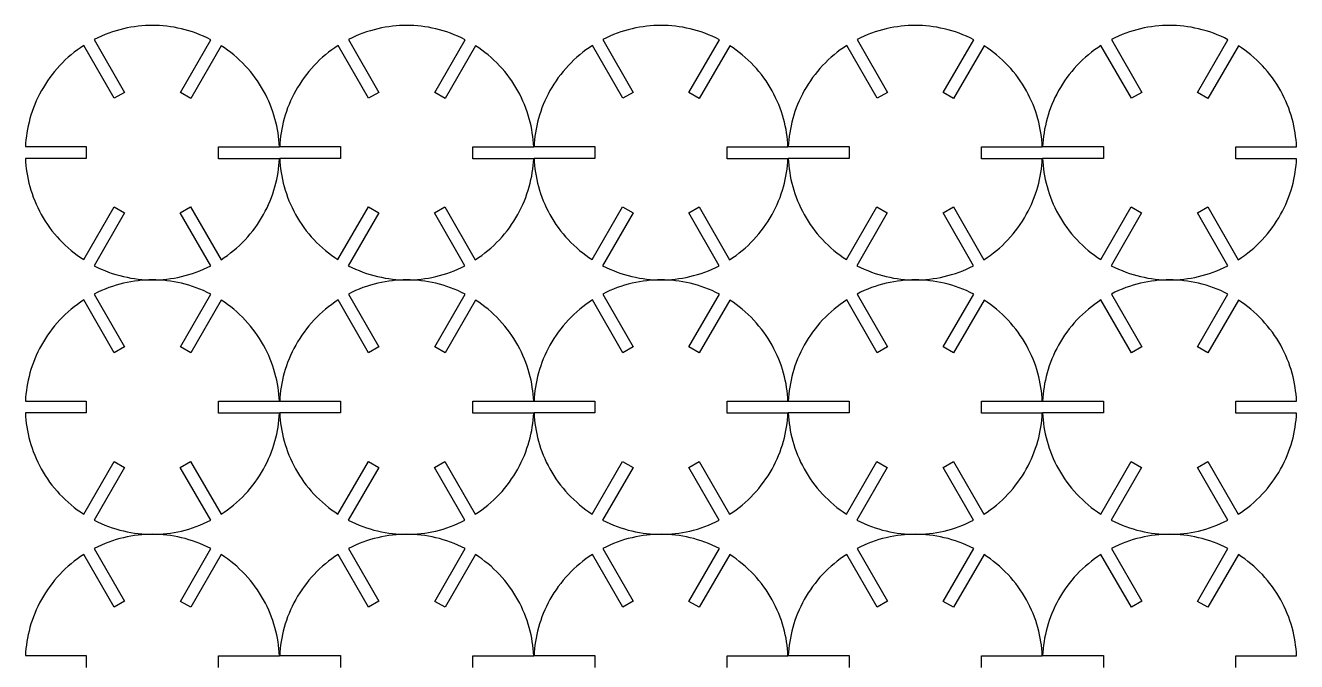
# Model space of a CAD drawing. Header units: millimetres. Extents: x -543 to 492, y -8 to 251.
# Drawn here: x -263.4 to -13.4, y 116.8 to 241.8 of the extents above; entities that cross this region are included whole.
import ezdxf

# ---------------------------------------------------------------- set-up
doc = ezdxf.new("R2010")
doc.units = ezdxf.units.MM
doc.header["$MEASUREMENT"] = 0
doc.layers.add('CIRCLE', color=2, linetype='Continuous')

msp = doc.modelspace()

# ---------------------------------------------------------------- linework, layer by layer
at = {"layer": 'CIRCLE'}
for points in [[(-213.43, 215.57), (-225.4, 215.57), (-225.4, 217.92), (-213.43, 217.92), (-213.47, 218.6), (-213.53, 219.28), (-213.61, 219.96), (-213.71, 220.65), (-213.82, 221.34), (-213.96, 222.04), (-214.12, 222.73), (-214.31, 223.43), (-214.51, 224.13), (-214.73, 224.82), (-214.98, 225.51), (-215.25, 226.2), (-215.54, 226.89), (-215.86, 227.57), (-216.19, 228.24), (-216.55, 228.91), (-216.93, 229.57), (-217.33, 230.22), (-217.75, 230.86), (-218.19, 231.48), (-218.66, 232.1), (-219.14, 232.7), (-219.64, 233.29), (-220.16, 233.86), (-220.7, 234.41), (-221.25, 234.95), (-221.82, 235.48), (-222.41, 235.98), (-223.01, 236.46), (-223.62, 236.93), (-224.24, 237.37), (-224.88, 237.79), (-230.87, 227.43), (-232.9, 228.6), (-226.92, 238.97), (-227.62, 239.32), (-228.33, 239.65), (-229.05, 239.95), (-229.78, 240.23), (-230.5, 240.48), (-231.23, 240.71), (-231.96, 240.92), (-232.69, 241.1), (-233.42, 241.26), (-234.14, 241.4), (-234.86, 241.51), (-235.58, 241.61), (-236.3, 241.68), (-237.01, 241.73), (-237.71, 241.76), (-238.4, 241.77), (-239.09, 241.76), (-239.79, 241.73), (-240.5, 241.68), (-241.21, 241.61), (-241.93, 241.52), (-242.65, 241.4), (-243.37, 241.27), (-244.1, 241.11), (-244.83, 240.93), (-245.55, 240.72), (-246.28, 240.49), (-247, 240.24), (-247.72, 239.96), (-248.44, 239.66), (-249.15, 239.34), (-249.85, 238.99), (-243.87, 228.62), (-245.9, 227.45), (-251.89, 237.82), (-252.53, 237.39), (-253.15, 236.95), (-253.77, 236.49), (-254.37, 236), (-254.95, 235.5), (-255.53, 234.98), (-256.08, 234.44), (-256.62, 233.89), (-257.14, 233.32), (-257.64, 232.73), (-258.12, 232.13), (-258.59, 231.52), (-259.03, 230.89), (-259.45, 230.25), (-259.85, 229.6), (-260.23, 228.95), (-260.59, 228.28), (-260.93, 227.61), (-261.24, 226.93), (-261.54, 226.24), (-261.81, 225.55), (-262.06, 224.86), (-262.28, 224.16), (-262.49, 223.47), (-262.67, 222.77), (-262.83, 222.07), (-262.97, 221.38), (-263.09, 220.69), (-263.19, 220), (-263.27, 219.31), (-263.33, 218.63), (-263.37, 217.96), (-251.4, 217.96), (-251.4, 215.61), (-263.37, 215.61), (-263.33, 214.94), (-263.28, 214.26), (-263.2, 213.57), (-263.1, 212.88), (-262.98, 212.19), (-262.84, 211.5), (-262.68, 210.8), (-262.5, 210.1), (-262.29, 209.41), (-262.07, 208.71), (-261.82, 208.02), (-261.55, 207.33), (-261.26, 206.64), (-260.95, 205.96), (-260.61, 205.29), (-260.25, 204.62), (-259.87, 203.96), (-259.47, 203.31), (-259.05, 202.67), (-258.61, 202.05), (-258.15, 201.43), (-257.67, 200.83), (-257.16, 200.24), (-256.65, 199.67), (-256.11, 199.12), (-255.55, 198.58), (-254.98, 198.06), (-254.4, 197.55), (-253.8, 197.07), (-253.18, 196.6), (-252.56, 196.16), (-251.92, 195.74), (-245.94, 206.1), (-243.9, 204.93), (-249.89, 194.56), (-249.18, 194.21), (-248.47, 193.88), (-247.75, 193.58), (-247.03, 193.3), (-246.3, 193.05), (-245.57, 192.82), (-244.84, 192.61), (-244.12, 192.43), (-243.39, 192.27), (-242.66, 192.13), (-241.94, 192.02), (-241.22, 191.93), (-240.51, 191.85), (-239.8, 191.8), (-239.1, 191.78), (-238.4, 191.77), (-237.71, 191.78), (-237.01, 191.8), (-236.3, 191.85), (-235.59, 191.92), (-234.87, 192.02), (-234.15, 192.13), (-233.43, 192.26), (-232.7, 192.42), (-231.98, 192.61), (-231.25, 192.81), (-230.52, 193.04), (-229.8, 193.29), (-229.08, 193.57), (-228.36, 193.87), (-227.65, 194.19), (-226.95, 194.54), (-232.94, 204.91), (-230.9, 206.09), (-224.91, 195.72), (-224.28, 196.14), (-223.65, 196.58), (-223.04, 197.05), (-222.43, 197.53), (-221.85, 198.03), (-221.28, 198.55), (-220.72, 199.09), (-220.19, 199.64), (-219.66, 200.21), (-219.16, 200.8), (-218.68, 201.4), (-218.22, 202.02), (-217.77, 202.64), (-217.35, 203.28), (-216.95, 203.93), (-216.57, 204.59), (-216.21, 205.25), (-215.87, 205.93), (-215.56, 206.61), (-215.27, 207.29), (-215, 207.98), (-214.75, 208.67), (-214.52, 209.37), (-214.32, 210.06), (-214.13, 210.76), (-213.97, 211.46), (-213.83, 212.15), (-213.71, 212.84), (-213.61, 213.53), (-213.53, 214.22), (-213.47, 214.9)], [(-163.43, 215.57), (-175.4, 215.57), (-175.4, 217.92), (-163.43, 217.92), (-163.47, 218.6), (-163.53, 219.28), (-163.61, 219.96), (-163.71, 220.65), (-163.82, 221.34), (-163.96, 222.04), (-164.12, 222.73), (-164.31, 223.43), (-164.51, 224.13), (-164.73, 224.82), (-164.98, 225.51), (-165.25, 226.2), (-165.54, 226.89), (-165.86, 227.57), (-166.19, 228.24), (-166.55, 228.91), (-166.93, 229.57), (-167.33, 230.22), (-167.75, 230.86), (-168.19, 231.48), (-168.66, 232.1), (-169.14, 232.7), (-169.64, 233.29), (-170.16, 233.86), (-170.7, 234.41), (-171.25, 234.95), (-171.82, 235.48), (-172.41, 235.98), (-173.01, 236.46), (-173.62, 236.93), (-174.24, 237.37), (-174.88, 237.79), (-180.87, 227.43), (-182.9, 228.6), (-176.92, 238.97), (-177.62, 239.32), (-178.33, 239.65), (-179.05, 239.95), (-179.78, 240.23), (-180.5, 240.48), (-181.23, 240.71), (-181.96, 240.92), (-182.69, 241.1), (-183.42, 241.26), (-184.14, 241.4), (-184.86, 241.51), (-185.58, 241.61), (-186.3, 241.68), (-187.01, 241.73), (-187.71, 241.76), (-188.4, 241.77), (-189.09, 241.76), (-189.79, 241.73), (-190.5, 241.68), (-191.21, 241.61), (-191.93, 241.52), (-192.65, 241.4), (-193.37, 241.27), (-194.1, 241.11), (-194.83, 240.93), (-195.55, 240.72), (-196.28, 240.49), (-197, 240.24), (-197.72, 239.96), (-198.44, 239.66), (-199.15, 239.34), (-199.85, 238.99), (-193.87, 228.62), (-195.9, 227.45), (-201.89, 237.82), (-202.53, 237.39), (-203.15, 236.95), (-203.77, 236.49), (-204.37, 236), (-204.95, 235.5), (-205.53, 234.98), (-206.08, 234.44), (-206.62, 233.89), (-207.14, 233.32), (-207.64, 232.73), (-208.12, 232.13), (-208.59, 231.52), (-209.03, 230.89), (-209.45, 230.25), (-209.85, 229.6), (-210.23, 228.95), (-210.59, 228.28), (-210.93, 227.61), (-211.24, 226.93), (-211.54, 226.24), (-211.81, 225.55), (-212.06, 224.86), (-212.28, 224.16), (-212.49, 223.47), (-212.67, 222.77), (-212.83, 222.07), (-212.97, 221.38), (-213.09, 220.69), (-213.19, 220), (-213.27, 219.31), (-213.33, 218.63), (-213.37, 217.96), (-201.4, 217.96), (-201.4, 215.61), (-213.37, 215.61), (-213.33, 214.94), (-213.28, 214.26), (-213.2, 213.57), (-213.1, 212.88), (-212.98, 212.19), (-212.84, 211.5), (-212.68, 210.8), (-212.5, 210.1), (-212.29, 209.41), (-212.07, 208.71), (-211.82, 208.02), (-211.55, 207.33), (-211.26, 206.64), (-210.95, 205.96), (-210.61, 205.29), (-210.25, 204.62), (-209.87, 203.96), (-209.47, 203.31), (-209.05, 202.67), (-208.61, 202.05), (-208.15, 201.43), (-207.67, 200.83), (-207.16, 200.24), (-206.65, 199.67), (-206.11, 199.12), (-205.55, 198.58), (-204.98, 198.06), (-204.4, 197.55), (-203.8, 197.07), (-203.18, 196.6), (-202.56, 196.16), (-201.92, 195.74), (-195.94, 206.1), (-193.9, 204.93), (-199.89, 194.56), (-199.18, 194.21), (-198.47, 193.88), (-197.75, 193.58), (-197.03, 193.3), (-196.3, 193.05), (-195.57, 192.82), (-194.84, 192.61), (-194.12, 192.43), (-193.39, 192.27), (-192.66, 192.13), (-191.94, 192.02), (-191.22, 191.93), (-190.51, 191.85), (-189.8, 191.8), (-189.1, 191.78), (-188.4, 191.77), (-187.71, 191.78), (-187.01, 191.8), (-186.3, 191.85), (-185.59, 191.92), (-184.87, 192.02), (-184.15, 192.13), (-183.43, 192.26), (-182.7, 192.42), (-181.98, 192.61), (-181.25, 192.81), (-180.52, 193.04), (-179.8, 193.29), (-179.08, 193.57), (-178.36, 193.87), (-177.65, 194.19), (-176.95, 194.54), (-182.94, 204.91), (-180.9, 206.09), (-174.91, 195.72), (-174.28, 196.14), (-173.65, 196.58), (-173.04, 197.05), (-172.43, 197.53), (-171.85, 198.03), (-171.28, 198.55), (-170.72, 199.09), (-170.19, 199.64), (-169.66, 200.21), (-169.16, 200.8), (-168.68, 201.4), (-168.22, 202.02), (-167.77, 202.64), (-167.35, 203.28), (-166.95, 203.93), (-166.57, 204.59), (-166.21, 205.25), (-165.87, 205.93), (-165.56, 206.61), (-165.27, 207.29), (-165, 207.98), (-164.75, 208.67), (-164.52, 209.37), (-164.32, 210.06), (-164.13, 210.76), (-163.97, 211.46), (-163.83, 212.15), (-163.71, 212.84), (-163.61, 213.53), (-163.53, 214.22), (-163.47, 214.9)], [(-113.43, 215.57), (-125.4, 215.57), (-125.4, 217.92), (-113.43, 217.92), (-113.47, 218.6), (-113.53, 219.28), (-113.61, 219.96), (-113.71, 220.65), (-113.82, 221.34), (-113.96, 222.04), (-114.12, 222.73), (-114.31, 223.43), (-114.51, 224.13), (-114.73, 224.82), (-114.98, 225.51), (-115.25, 226.2), (-115.54, 226.89), (-115.86, 227.57), (-116.19, 228.24), (-116.55, 228.91), (-116.93, 229.57), (-117.33, 230.22), (-117.75, 230.86), (-118.19, 231.48), (-118.66, 232.1), (-119.14, 232.7), (-119.64, 233.29), (-120.16, 233.86), (-120.7, 234.41), (-121.25, 234.95), (-121.82, 235.48), (-122.41, 235.98), (-123.01, 236.46), (-123.62, 236.93), (-124.24, 237.37), (-124.88, 237.79), (-130.87, 227.43), (-132.9, 228.6), (-126.92, 238.97), (-127.62, 239.32), (-128.33, 239.65), (-129.05, 239.95), (-129.78, 240.23), (-130.5, 240.48), (-131.23, 240.71), (-131.96, 240.92), (-132.69, 241.1), (-133.42, 241.26), (-134.14, 241.4), (-134.86, 241.51), (-135.58, 241.61), (-136.3, 241.68), (-137.01, 241.73), (-137.71, 241.76), (-138.4, 241.77), (-139.09, 241.76), (-139.79, 241.73), (-140.5, 241.68), (-141.21, 241.61), (-141.93, 241.52), (-142.65, 241.4), (-143.37, 241.27), (-144.1, 241.11), (-144.83, 240.93), (-145.55, 240.72), (-146.28, 240.49), (-147, 240.24), (-147.72, 239.96), (-148.44, 239.66), (-149.15, 239.34), (-149.85, 238.99), (-143.87, 228.62), (-145.9, 227.45), (-151.89, 237.82), (-152.53, 237.39), (-153.15, 236.95), (-153.77, 236.49), (-154.37, 236), (-154.95, 235.5), (-155.53, 234.98), (-156.08, 234.44), (-156.62, 233.89), (-157.14, 233.32), (-157.64, 232.73), (-158.12, 232.13), (-158.59, 231.52), (-159.03, 230.89), (-159.45, 230.25), (-159.85, 229.6), (-160.23, 228.95), (-160.59, 228.28), (-160.93, 227.61), (-161.24, 226.93), (-161.54, 226.24), (-161.81, 225.55), (-162.06, 224.86), (-162.28, 224.16), (-162.49, 223.47), (-162.67, 222.77), (-162.83, 222.07), (-162.97, 221.38), (-163.09, 220.69), (-163.19, 220), (-163.27, 219.31), (-163.33, 218.63), (-163.37, 217.96), (-151.4, 217.96), (-151.4, 215.61), (-163.37, 215.61), (-163.33, 214.94), (-163.28, 214.26), (-163.2, 213.57), (-163.1, 212.88), (-162.98, 212.19), (-162.84, 211.5), (-162.68, 210.8), (-162.5, 210.1), (-162.29, 209.41), (-162.07, 208.71), (-161.82, 208.02), (-161.55, 207.33), (-161.26, 206.64), (-160.95, 205.96), (-160.61, 205.29), (-160.25, 204.62), (-159.87, 203.96), (-159.47, 203.31), (-159.05, 202.67), (-158.61, 202.05), (-158.15, 201.43), (-157.67, 200.83), (-157.16, 200.24), (-156.65, 199.67), (-156.11, 199.12), (-155.55, 198.58), (-154.98, 198.06), (-154.4, 197.55), (-153.8, 197.07), (-153.18, 196.6), (-152.56, 196.16), (-151.92, 195.74), (-145.94, 206.1), (-143.9, 204.93), (-149.89, 194.56), (-149.18, 194.21), (-148.47, 193.88), (-147.75, 193.58), (-147.03, 193.3), (-146.3, 193.05), (-145.57, 192.82), (-144.84, 192.61), (-144.12, 192.43), (-143.39, 192.27), (-142.66, 192.13), (-141.94, 192.02), (-141.22, 191.93), (-140.51, 191.85), (-139.8, 191.8), (-139.1, 191.78), (-138.4, 191.77), (-137.71, 191.78), (-137.01, 191.8), (-136.3, 191.85), (-135.59, 191.92), (-134.87, 192.02), (-134.15, 192.13), (-133.43, 192.26), (-132.7, 192.42), (-131.98, 192.61), (-131.25, 192.81), (-130.52, 193.04), (-129.8, 193.29), (-129.08, 193.57), (-128.36, 193.87), (-127.65, 194.19), (-126.95, 194.54), (-132.94, 204.91), (-130.9, 206.09), (-124.91, 195.72), (-124.28, 196.14), (-123.65, 196.58), (-123.04, 197.05), (-122.43, 197.53), (-121.85, 198.03), (-121.28, 198.55), (-120.72, 199.09), (-120.19, 199.64), (-119.66, 200.21), (-119.16, 200.8), (-118.68, 201.4), (-118.22, 202.02), (-117.77, 202.64), (-117.35, 203.28), (-116.95, 203.93), (-116.57, 204.59), (-116.21, 205.25), (-115.87, 205.93), (-115.56, 206.61), (-115.27, 207.29), (-115, 207.98), (-114.75, 208.67), (-114.52, 209.37), (-114.32, 210.06), (-114.13, 210.76), (-113.97, 211.46), (-113.83, 212.15), (-113.71, 212.84), (-113.61, 213.53), (-113.53, 214.22), (-113.47, 214.9)], [(-63.43, 215.57), (-75.4, 215.57), (-75.4, 217.92), (-63.43, 217.92), (-63.47, 218.6), (-63.53, 219.28), (-63.61, 219.96), (-63.71, 220.65), (-63.82, 221.34), (-63.96, 222.04), (-64.12, 222.73), (-64.31, 223.43), (-64.51, 224.13), (-64.73, 224.82), (-64.98, 225.51), (-65.25, 226.2), (-65.54, 226.89), (-65.86, 227.57), (-66.19, 228.24), (-66.55, 228.91), (-66.93, 229.57), (-67.33, 230.22), (-67.75, 230.86), (-68.19, 231.48), (-68.66, 232.1), (-69.14, 232.7), (-69.64, 233.29), (-70.16, 233.86), (-70.7, 234.41), (-71.25, 234.95), (-71.82, 235.48), (-72.41, 235.98), (-73.01, 236.46), (-73.62, 236.93), (-74.24, 237.37), (-74.88, 237.79), (-80.87, 227.43), (-82.9, 228.6), (-76.92, 238.97), (-77.62, 239.32), (-78.33, 239.65), (-79.05, 239.95), (-79.78, 240.23), (-80.5, 240.48), (-81.23, 240.71), (-81.96, 240.92), (-82.69, 241.1), (-83.42, 241.26), (-84.14, 241.4), (-84.86, 241.51), (-85.58, 241.61), (-86.3, 241.68), (-87.01, 241.73), (-87.71, 241.76), (-88.4, 241.77), (-89.09, 241.76), (-89.79, 241.73), (-90.5, 241.68), (-91.21, 241.61), (-91.93, 241.52), (-92.65, 241.4), (-93.37, 241.27), (-94.1, 241.11), (-94.83, 240.93), (-95.55, 240.72), (-96.28, 240.49), (-97, 240.24), (-97.72, 239.96), (-98.44, 239.66), (-99.15, 239.34), (-99.85, 238.99), (-93.87, 228.62), (-95.9, 227.45), (-101.89, 237.82), (-102.53, 237.39), (-103.15, 236.95), (-103.77, 236.49), (-104.37, 236), (-104.95, 235.5), (-105.53, 234.98), (-106.08, 234.44), (-106.62, 233.89), (-107.14, 233.32), (-107.64, 232.73), (-108.12, 232.13), (-108.59, 231.52), (-109.03, 230.89), (-109.45, 230.25), (-109.85, 229.6), (-110.23, 228.95), (-110.59, 228.28), (-110.93, 227.61), (-111.24, 226.93), (-111.54, 226.24), (-111.81, 225.55), (-112.06, 224.86), (-112.28, 224.16), (-112.49, 223.47), (-112.67, 222.77), (-112.83, 222.07), (-112.97, 221.38), (-113.09, 220.69), (-113.19, 220), (-113.27, 219.31), (-113.33, 218.63), (-113.37, 217.96), (-101.4, 217.96), (-101.4, 215.61), (-113.37, 215.61), (-113.33, 214.94), (-113.28, 214.26), (-113.2, 213.57), (-113.1, 212.88), (-112.98, 212.19), (-112.84, 211.5), (-112.68, 210.8), (-112.5, 210.1), (-112.29, 209.41), (-112.07, 208.71), (-111.82, 208.02), (-111.55, 207.33), (-111.26, 206.64), (-110.95, 205.96), (-110.61, 205.29), (-110.25, 204.62), (-109.87, 203.96), (-109.47, 203.31), (-109.05, 202.67), (-108.61, 202.05), (-108.15, 201.43), (-107.67, 200.83), (-107.16, 200.24), (-106.65, 199.67), (-106.11, 199.12), (-105.55, 198.58), (-104.98, 198.06), (-104.4, 197.55), (-103.8, 197.07), (-103.18, 196.6), (-102.56, 196.16), (-101.92, 195.74), (-95.94, 206.1), (-93.9, 204.93), (-99.89, 194.56), (-99.18, 194.21), (-98.47, 193.88), (-97.75, 193.58), (-97.03, 193.3), (-96.3, 193.05), (-95.57, 192.82), (-94.84, 192.61), (-94.12, 192.43), (-93.39, 192.27), (-92.66, 192.13), (-91.94, 192.02), (-91.22, 191.93), (-90.51, 191.85), (-89.8, 191.8), (-89.1, 191.78), (-88.4, 191.77), (-87.71, 191.78), (-87.01, 191.8), (-86.3, 191.85), (-85.59, 191.92), (-84.87, 192.02), (-84.15, 192.13), (-83.43, 192.26), (-82.7, 192.42), (-81.98, 192.61), (-81.25, 192.81), (-80.52, 193.04), (-79.8, 193.29), (-79.08, 193.57), (-78.36, 193.87), (-77.65, 194.19), (-76.95, 194.54), (-82.94, 204.91), (-80.9, 206.09), (-74.91, 195.72), (-74.28, 196.14), (-73.65, 196.58), (-73.04, 197.05), (-72.43, 197.53), (-71.85, 198.03), (-71.28, 198.55), (-70.72, 199.09), (-70.19, 199.64), (-69.66, 200.21), (-69.16, 200.8), (-68.68, 201.4), (-68.22, 202.02), (-67.77, 202.64), (-67.35, 203.28), (-66.95, 203.93), (-66.57, 204.59), (-66.21, 205.25), (-65.87, 205.93), (-65.56, 206.61), (-65.27, 207.29), (-65, 207.98), (-64.75, 208.67), (-64.52, 209.37), (-64.32, 210.06), (-64.13, 210.76), (-63.97, 211.46), (-63.83, 212.15), (-63.71, 212.84), (-63.61, 213.53), (-63.53, 214.22), (-63.47, 214.9)], [(-13.43, 215.57), (-25.4, 215.57), (-25.4, 217.92), (-13.43, 217.92), (-13.47, 218.6), (-13.53, 219.28), (-13.61, 219.96), (-13.71, 220.65), (-13.82, 221.34), (-13.96, 222.04), (-14.12, 222.73), (-14.31, 223.43), (-14.51, 224.13), (-14.73, 224.82), (-14.98, 225.51), (-15.25, 226.2), (-15.54, 226.89), (-15.86, 227.57), (-16.19, 228.24), (-16.55, 228.91), (-16.93, 229.57), (-17.33, 230.22), (-17.75, 230.86), (-18.19, 231.48), (-18.66, 232.1), (-19.14, 232.7), (-19.64, 233.29), (-20.16, 233.86), (-20.7, 234.41), (-21.25, 234.95), (-21.82, 235.48), (-22.41, 235.98), (-23.01, 236.46), (-23.62, 236.93), (-24.24, 237.37), (-24.88, 237.79), (-30.87, 227.43), (-32.9, 228.6), (-26.92, 238.97), (-27.62, 239.32), (-28.33, 239.65), (-29.05, 239.95), (-29.78, 240.23), (-30.5, 240.48), (-31.23, 240.71), (-31.96, 240.92), (-32.69, 241.1), (-33.42, 241.26), (-34.14, 241.4), (-34.86, 241.51), (-35.58, 241.61), (-36.3, 241.68), (-37.01, 241.73), (-37.71, 241.76), (-38.4, 241.77), (-39.09, 241.76), (-39.79, 241.73), (-40.5, 241.68), (-41.21, 241.61), (-41.93, 241.52), (-42.65, 241.4), (-43.37, 241.27), (-44.1, 241.11), (-44.83, 240.93), (-45.55, 240.72), (-46.28, 240.49), (-47, 240.24), (-47.72, 239.96), (-48.44, 239.66), (-49.15, 239.34), (-49.85, 238.99), (-43.87, 228.62), (-45.9, 227.45), (-51.89, 237.82), (-52.53, 237.39), (-53.15, 236.95), (-53.77, 236.49), (-54.37, 236), (-54.95, 235.5), (-55.53, 234.98), (-56.08, 234.44), (-56.62, 233.89), (-57.14, 233.32), (-57.64, 232.73), (-58.12, 232.13), (-58.59, 231.52), (-59.03, 230.89), (-59.45, 230.25), (-59.85, 229.6), (-60.23, 228.95), (-60.59, 228.28), (-60.93, 227.61), (-61.24, 226.93), (-61.54, 226.24), (-61.81, 225.55), (-62.06, 224.86), (-62.28, 224.16), (-62.49, 223.47), (-62.67, 222.77), (-62.83, 222.07), (-62.97, 221.38), (-63.09, 220.69), (-63.19, 220), (-63.27, 219.31), (-63.33, 218.63), (-63.37, 217.96), (-51.4, 217.96), (-51.4, 215.61), (-63.37, 215.61), (-63.33, 214.94), (-63.28, 214.26), (-63.2, 213.57), (-63.1, 212.88), (-62.98, 212.19), (-62.84, 211.5), (-62.68, 210.8), (-62.5, 210.1), (-62.29, 209.41), (-62.07, 208.71), (-61.82, 208.02), (-61.55, 207.33), (-61.26, 206.64), (-60.95, 205.96), (-60.61, 205.29), (-60.25, 204.62), (-59.87, 203.96), (-59.47, 203.31), (-59.05, 202.67), (-58.61, 202.05), (-58.15, 201.43), (-57.67, 200.83), (-57.16, 200.24), (-56.65, 199.67), (-56.11, 199.12), (-55.55, 198.58), (-54.98, 198.06), (-54.4, 197.55), (-53.8, 197.07), (-53.18, 196.6), (-52.56, 196.16), (-51.92, 195.74), (-45.94, 206.1), (-43.9, 204.93), (-49.89, 194.56), (-49.18, 194.21), (-48.47, 193.88), (-47.75, 193.58), (-47.03, 193.3), (-46.3, 193.05), (-45.57, 192.82), (-44.84, 192.61), (-44.12, 192.43), (-43.39, 192.27), (-42.66, 192.13), (-41.94, 192.02), (-41.22, 191.93), (-40.51, 191.85), (-39.8, 191.8), (-39.1, 191.78), (-38.4, 191.77), (-37.71, 191.78), (-37.01, 191.8), (-36.3, 191.85), (-35.59, 191.92), (-34.87, 192.02), (-34.15, 192.13), (-33.43, 192.26), (-32.7, 192.42), (-31.98, 192.61), (-31.25, 192.81), (-30.52, 193.04), (-29.8, 193.29), (-29.08, 193.57), (-28.36, 193.87), (-27.65, 194.19), (-26.95, 194.54), (-32.94, 204.91), (-30.9, 206.09), (-24.91, 195.72), (-24.28, 196.14), (-23.65, 196.58), (-23.04, 197.05), (-22.43, 197.53), (-21.85, 198.03), (-21.28, 198.55), (-20.72, 199.09), (-20.19, 199.64), (-19.66, 200.21), (-19.16, 200.8), (-18.68, 201.4), (-18.22, 202.02), (-17.77, 202.64), (-17.35, 203.28), (-16.95, 203.93), (-16.57, 204.59), (-16.21, 205.25), (-15.87, 205.93), (-15.56, 206.61), (-15.27, 207.29), (-15, 207.98), (-14.75, 208.67), (-14.52, 209.37), (-14.32, 210.06), (-14.13, 210.76), (-13.97, 211.46), (-13.83, 212.15), (-13.71, 212.84), (-13.61, 213.53), (-13.53, 214.22), (-13.47, 214.9)], [(-213.43, 165.57), (-225.4, 165.57), (-225.4, 167.92), (-213.43, 167.92), (-213.47, 168.6), (-213.53, 169.28), (-213.61, 169.96), (-213.71, 170.65), (-213.82, 171.34), (-213.96, 172.04), (-214.12, 172.73), (-214.31, 173.43), (-214.51, 174.13), (-214.73, 174.82), (-214.98, 175.51), (-215.25, 176.2), (-215.54, 176.89), (-215.86, 177.57), (-216.19, 178.24), (-216.55, 178.91), (-216.93, 179.57), (-217.33, 180.22), (-217.75, 180.86), (-218.19, 181.48), (-218.66, 182.1), (-219.14, 182.7), (-219.64, 183.29), (-220.16, 183.86), (-220.7, 184.41), (-221.25, 184.95), (-221.82, 185.48), (-222.41, 185.98), (-223.01, 186.46), (-223.62, 186.93), (-224.24, 187.37), (-224.88, 187.79), (-230.87, 177.43), (-232.9, 178.6), (-226.92, 188.97), (-227.62, 189.32), (-228.33, 189.65), (-229.05, 189.95), (-229.78, 190.23), (-230.5, 190.48), (-231.23, 190.71), (-231.96, 190.92), (-232.69, 191.1), (-233.42, 191.26), (-234.14, 191.4), (-234.86, 191.51), (-235.58, 191.61), (-236.3, 191.68), (-237.01, 191.73), (-237.71, 191.76), (-238.4, 191.77), (-239.09, 191.76), (-239.79, 191.73), (-240.5, 191.68), (-241.21, 191.61), (-241.93, 191.52), (-242.65, 191.4), (-243.37, 191.27), (-244.1, 191.11), (-244.83, 190.93), (-245.55, 190.72), (-246.28, 190.49), (-247, 190.24), (-247.72, 189.96), (-248.44, 189.66), (-249.15, 189.34), (-249.85, 188.99), (-243.87, 178.62), (-245.9, 177.45), (-251.89, 187.82), (-252.53, 187.39), (-253.15, 186.95), (-253.77, 186.49), (-254.37, 186), (-254.95, 185.5), (-255.53, 184.98), (-256.08, 184.44), (-256.62, 183.89), (-257.14, 183.32), (-257.64, 182.73), (-258.12, 182.13), (-258.59, 181.52), (-259.03, 180.89), (-259.45, 180.25), (-259.85, 179.6), (-260.23, 178.95), (-260.59, 178.28), (-260.93, 177.61), (-261.24, 176.93), (-261.54, 176.24), (-261.81, 175.55), (-262.06, 174.86), (-262.28, 174.16), (-262.49, 173.47), (-262.67, 172.77), (-262.83, 172.07), (-262.97, 171.38), (-263.09, 170.69), (-263.19, 170), (-263.27, 169.31), (-263.33, 168.63), (-263.37, 167.96), (-251.4, 167.96), (-251.4, 165.61), (-263.37, 165.61), (-263.33, 164.94), (-263.28, 164.26), (-263.2, 163.57), (-263.1, 162.88), (-262.98, 162.19), (-262.84, 161.5), (-262.68, 160.8), (-262.5, 160.1), (-262.29, 159.41), (-262.07, 158.71), (-261.82, 158.02), (-261.55, 157.33), (-261.26, 156.64), (-260.95, 155.96), (-260.61, 155.29), (-260.25, 154.62), (-259.87, 153.96), (-259.47, 153.31), (-259.05, 152.67), (-258.61, 152.05), (-258.15, 151.43), (-257.67, 150.83), (-257.16, 150.24), (-256.65, 149.67), (-256.11, 149.12), (-255.55, 148.58), (-254.98, 148.06), (-254.4, 147.55), (-253.8, 147.07), (-253.18, 146.6), (-252.56, 146.16), (-251.92, 145.74), (-245.94, 156.1), (-243.9, 154.93), (-249.89, 144.56), (-249.18, 144.21), (-248.47, 143.88), (-247.75, 143.58), (-247.03, 143.3), (-246.3, 143.05), (-245.57, 142.82), (-244.84, 142.61), (-244.12, 142.43), (-243.39, 142.27), (-242.66, 142.13), (-241.94, 142.02), (-241.22, 141.93), (-240.51, 141.85), (-239.8, 141.8), (-239.1, 141.78), (-238.4, 141.77), (-237.71, 141.78), (-237.01, 141.8), (-236.3, 141.85), (-235.59, 141.92), (-234.87, 142.02), (-234.15, 142.13), (-233.43, 142.26), (-232.7, 142.42), (-231.98, 142.61), (-231.25, 142.81), (-230.52, 143.04), (-229.8, 143.29), (-229.08, 143.57), (-228.36, 143.87), (-227.65, 144.19), (-226.95, 144.54), (-232.94, 154.91), (-230.9, 156.09), (-224.91, 145.72), (-224.28, 146.14), (-223.65, 146.58), (-223.04, 147.05), (-222.43, 147.53), (-221.85, 148.03), (-221.28, 148.55), (-220.72, 149.09), (-220.19, 149.64), (-219.66, 150.21), (-219.16, 150.8), (-218.68, 151.4), (-218.22, 152.02), (-217.77, 152.64), (-217.35, 153.28), (-216.95, 153.93), (-216.57, 154.59), (-216.21, 155.25), (-215.87, 155.93), (-215.56, 156.61), (-215.27, 157.29), (-215, 157.98), (-214.75, 158.67), (-214.52, 159.37), (-214.32, 160.06), (-214.13, 160.76), (-213.97, 161.46), (-213.83, 162.15), (-213.71, 162.84), (-213.61, 163.53), (-213.53, 164.22), (-213.47, 164.9)], [(-163.43, 165.57), (-175.4, 165.57), (-175.4, 167.92), (-163.43, 167.92), (-163.47, 168.6), (-163.53, 169.28), (-163.61, 169.96), (-163.71, 170.65), (-163.82, 171.34), (-163.96, 172.04), (-164.12, 172.73), (-164.31, 173.43), (-164.51, 174.13), (-164.73, 174.82), (-164.98, 175.51), (-165.25, 176.2), (-165.54, 176.89), (-165.86, 177.57), (-166.19, 178.24), (-166.55, 178.91), (-166.93, 179.57), (-167.33, 180.22), (-167.75, 180.86), (-168.19, 181.48), (-168.66, 182.1), (-169.14, 182.7), (-169.64, 183.29), (-170.16, 183.86), (-170.7, 184.41), (-171.25, 184.95), (-171.82, 185.48), (-172.41, 185.98), (-173.01, 186.46), (-173.62, 186.93), (-174.24, 187.37), (-174.88, 187.79), (-180.87, 177.43), (-182.9, 178.6), (-176.92, 188.97), (-177.62, 189.32), (-178.33, 189.65), (-179.05, 189.95), (-179.78, 190.23), (-180.5, 190.48), (-181.23, 190.71), (-181.96, 190.92), (-182.69, 191.1), (-183.42, 191.26), (-184.14, 191.4), (-184.86, 191.51), (-185.58, 191.61), (-186.3, 191.68), (-187.01, 191.73), (-187.71, 191.76), (-188.4, 191.77), (-189.09, 191.76), (-189.79, 191.73), (-190.5, 191.68), (-191.21, 191.61), (-191.93, 191.52), (-192.65, 191.4), (-193.37, 191.27), (-194.1, 191.11), (-194.83, 190.93), (-195.55, 190.72), (-196.28, 190.49), (-197, 190.24), (-197.72, 189.96), (-198.44, 189.66), (-199.15, 189.34), (-199.85, 188.99), (-193.87, 178.62), (-195.9, 177.45), (-201.89, 187.82), (-202.53, 187.39), (-203.15, 186.95), (-203.77, 186.49), (-204.37, 186), (-204.95, 185.5), (-205.53, 184.98), (-206.08, 184.44), (-206.62, 183.89), (-207.14, 183.32), (-207.64, 182.73), (-208.12, 182.13), (-208.59, 181.52), (-209.03, 180.89), (-209.45, 180.25), (-209.85, 179.6), (-210.23, 178.95), (-210.59, 178.28), (-210.93, 177.61), (-211.24, 176.93), (-211.54, 176.24), (-211.81, 175.55), (-212.06, 174.86), (-212.28, 174.16), (-212.49, 173.47), (-212.67, 172.77), (-212.83, 172.07), (-212.97, 171.38), (-213.09, 170.69), (-213.19, 170), (-213.27, 169.31), (-213.33, 168.63), (-213.37, 167.96), (-201.4, 167.96), (-201.4, 165.61), (-213.37, 165.61), (-213.33, 164.94), (-213.28, 164.26), (-213.2, 163.57), (-213.1, 162.88), (-212.98, 162.19), (-212.84, 161.5), (-212.68, 160.8), (-212.5, 160.1), (-212.29, 159.41), (-212.07, 158.71), (-211.82, 158.02), (-211.55, 157.33), (-211.26, 156.64), (-210.95, 155.96), (-210.61, 155.29), (-210.25, 154.62), (-209.87, 153.96), (-209.47, 153.31), (-209.05, 152.67), (-208.61, 152.05), (-208.15, 151.43), (-207.67, 150.83), (-207.16, 150.24), (-206.65, 149.67), (-206.11, 149.12), (-205.55, 148.58), (-204.98, 148.06), (-204.4, 147.55), (-203.8, 147.07), (-203.18, 146.6), (-202.56, 146.16), (-201.92, 145.74), (-195.94, 156.1), (-193.9, 154.93), (-199.89, 144.56), (-199.18, 144.21), (-198.47, 143.88), (-197.75, 143.58), (-197.03, 143.3), (-196.3, 143.05), (-195.57, 142.82), (-194.84, 142.61), (-194.12, 142.43), (-193.39, 142.27), (-192.66, 142.13), (-191.94, 142.02), (-191.22, 141.93), (-190.51, 141.85), (-189.8, 141.8), (-189.1, 141.78), (-188.4, 141.77), (-187.71, 141.78), (-187.01, 141.8), (-186.3, 141.85), (-185.59, 141.92), (-184.87, 142.02), (-184.15, 142.13), (-183.43, 142.26), (-182.7, 142.42), (-181.98, 142.61), (-181.25, 142.81), (-180.52, 143.04), (-179.8, 143.29), (-179.08, 143.57), (-178.36, 143.87), (-177.65, 144.19), (-176.95, 144.54), (-182.94, 154.91), (-180.9, 156.09), (-174.91, 145.72), (-174.28, 146.14), (-173.65, 146.58), (-173.04, 147.05), (-172.43, 147.53), (-171.85, 148.03), (-171.28, 148.55), (-170.72, 149.09), (-170.19, 149.64), (-169.66, 150.21), (-169.16, 150.8), (-168.68, 151.4), (-168.22, 152.02), (-167.77, 152.64), (-167.35, 153.28), (-166.95, 153.93), (-166.57, 154.59), (-166.21, 155.25), (-165.87, 155.93), (-165.56, 156.61), (-165.27, 157.29), (-165, 157.98), (-164.75, 158.67), (-164.52, 159.37), (-164.32, 160.06), (-164.13, 160.76), (-163.97, 161.46), (-163.83, 162.15), (-163.71, 162.84), (-163.61, 163.53), (-163.53, 164.22), (-163.47, 164.9)], [(-113.43, 165.57), (-125.4, 165.57), (-125.4, 167.92), (-113.43, 167.92), (-113.47, 168.6), (-113.53, 169.28), (-113.61, 169.96), (-113.71, 170.65), (-113.82, 171.34), (-113.96, 172.04), (-114.12, 172.73), (-114.31, 173.43), (-114.51, 174.13), (-114.73, 174.82), (-114.98, 175.51), (-115.25, 176.2), (-115.54, 176.89), (-115.86, 177.57), (-116.19, 178.24), (-116.55, 178.91), (-116.93, 179.57), (-117.33, 180.22), (-117.75, 180.86), (-118.19, 181.48), (-118.66, 182.1), (-119.14, 182.7), (-119.64, 183.29), (-120.16, 183.86), (-120.7, 184.41), (-121.25, 184.95), (-121.82, 185.48), (-122.41, 185.98), (-123.01, 186.46), (-123.62, 186.93), (-124.24, 187.37), (-124.88, 187.79), (-130.87, 177.43), (-132.9, 178.6), (-126.92, 188.97), (-127.62, 189.32), (-128.33, 189.65), (-129.05, 189.95), (-129.78, 190.23), (-130.5, 190.48), (-131.23, 190.71), (-131.96, 190.92), (-132.69, 191.1), (-133.42, 191.26), (-134.14, 191.4), (-134.86, 191.51), (-135.58, 191.61), (-136.3, 191.68), (-137.01, 191.73), (-137.71, 191.76), (-138.4, 191.77), (-139.09, 191.76), (-139.79, 191.73), (-140.5, 191.68), (-141.21, 191.61), (-141.93, 191.52), (-142.65, 191.4), (-143.37, 191.27), (-144.1, 191.11), (-144.83, 190.93), (-145.55, 190.72), (-146.28, 190.49), (-147, 190.24), (-147.72, 189.96), (-148.44, 189.66), (-149.15, 189.34), (-149.85, 188.99), (-143.87, 178.62), (-145.9, 177.45), (-151.89, 187.82), (-152.53, 187.39), (-153.15, 186.95), (-153.77, 186.49), (-154.37, 186), (-154.95, 185.5), (-155.53, 184.98), (-156.08, 184.44), (-156.62, 183.89), (-157.14, 183.32), (-157.64, 182.73), (-158.12, 182.13), (-158.59, 181.52), (-159.03, 180.89), (-159.45, 180.25), (-159.85, 179.6), (-160.23, 178.95), (-160.59, 178.28), (-160.93, 177.61), (-161.24, 176.93), (-161.54, 176.24), (-161.81, 175.55), (-162.06, 174.86), (-162.28, 174.16), (-162.49, 173.47), (-162.67, 172.77), (-162.83, 172.07), (-162.97, 171.38), (-163.09, 170.69), (-163.19, 170), (-163.27, 169.31), (-163.33, 168.63), (-163.37, 167.96), (-151.4, 167.96), (-151.4, 165.61), (-163.37, 165.61), (-163.33, 164.94), (-163.28, 164.26), (-163.2, 163.57), (-163.1, 162.88), (-162.98, 162.19), (-162.84, 161.5), (-162.68, 160.8), (-162.5, 160.1), (-162.29, 159.41), (-162.07, 158.71), (-161.82, 158.02), (-161.55, 157.33), (-161.26, 156.64), (-160.95, 155.96), (-160.61, 155.29), (-160.25, 154.62), (-159.87, 153.96), (-159.47, 153.31), (-159.05, 152.67), (-158.61, 152.05), (-158.15, 151.43), (-157.67, 150.83), (-157.16, 150.24), (-156.65, 149.67), (-156.11, 149.12), (-155.55, 148.58), (-154.98, 148.06), (-154.4, 147.55), (-153.8, 147.07), (-153.18, 146.6), (-152.56, 146.16), (-151.92, 145.74), (-145.94, 156.1), (-143.9, 154.93), (-149.89, 144.56), (-149.18, 144.21), (-148.47, 143.88), (-147.75, 143.58), (-147.03, 143.3), (-146.3, 143.05), (-145.57, 142.82), (-144.84, 142.61), (-144.12, 142.43), (-143.39, 142.27), (-142.66, 142.13), (-141.94, 142.02), (-141.22, 141.93), (-140.51, 141.85), (-139.8, 141.8), (-139.1, 141.78), (-138.4, 141.77), (-137.71, 141.78), (-137.01, 141.8), (-136.3, 141.85), (-135.59, 141.92), (-134.87, 142.02), (-134.15, 142.13), (-133.43, 142.26), (-132.7, 142.42), (-131.98, 142.61), (-131.25, 142.81), (-130.52, 143.04), (-129.8, 143.29), (-129.08, 143.57), (-128.36, 143.87), (-127.65, 144.19), (-126.95, 144.54), (-132.94, 154.91), (-130.9, 156.09), (-124.91, 145.72), (-124.28, 146.14), (-123.65, 146.58), (-123.04, 147.05), (-122.43, 147.53), (-121.85, 148.03), (-121.28, 148.55), (-120.72, 149.09), (-120.19, 149.64), (-119.66, 150.21), (-119.16, 150.8), (-118.68, 151.4), (-118.22, 152.02), (-117.77, 152.64), (-117.35, 153.28), (-116.95, 153.93), (-116.57, 154.59), (-116.21, 155.25), (-115.87, 155.93), (-115.56, 156.61), (-115.27, 157.29), (-115, 157.98), (-114.75, 158.67), (-114.52, 159.37), (-114.32, 160.06), (-114.13, 160.76), (-113.97, 161.46), (-113.83, 162.15), (-113.71, 162.84), (-113.61, 163.53), (-113.53, 164.22), (-113.47, 164.9)], [(-63.43, 165.57), (-75.4, 165.57), (-75.4, 167.92), (-63.43, 167.92), (-63.47, 168.6), (-63.53, 169.28), (-63.61, 169.96), (-63.71, 170.65), (-63.82, 171.34), (-63.96, 172.04), (-64.12, 172.73), (-64.31, 173.43), (-64.51, 174.13), (-64.73, 174.82), (-64.98, 175.51), (-65.25, 176.2), (-65.54, 176.89), (-65.86, 177.57), (-66.19, 178.24), (-66.55, 178.91), (-66.93, 179.57), (-67.33, 180.22), (-67.75, 180.86), (-68.19, 181.48), (-68.66, 182.1), (-69.14, 182.7), (-69.64, 183.29), (-70.16, 183.86), (-70.7, 184.41), (-71.25, 184.95), (-71.82, 185.48), (-72.41, 185.98), (-73.01, 186.46), (-73.62, 186.93), (-74.24, 187.37), (-74.88, 187.79), (-80.87, 177.43), (-82.9, 178.6), (-76.92, 188.97), (-77.62, 189.32), (-78.33, 189.65), (-79.05, 189.95), (-79.78, 190.23), (-80.5, 190.48), (-81.23, 190.71), (-81.96, 190.92), (-82.69, 191.1), (-83.42, 191.26), (-84.14, 191.4), (-84.86, 191.51), (-85.58, 191.61), (-86.3, 191.68), (-87.01, 191.73), (-87.71, 191.76), (-88.4, 191.77), (-89.09, 191.76), (-89.79, 191.73), (-90.5, 191.68), (-91.21, 191.61), (-91.93, 191.52), (-92.65, 191.4), (-93.37, 191.27), (-94.1, 191.11), (-94.83, 190.93), (-95.55, 190.72), (-96.28, 190.49), (-97, 190.24), (-97.72, 189.96), (-98.44, 189.66), (-99.15, 189.34), (-99.85, 188.99), (-93.87, 178.62), (-95.9, 177.45), (-101.89, 187.82), (-102.53, 187.39), (-103.15, 186.95), (-103.77, 186.49), (-104.37, 186), (-104.95, 185.5), (-105.53, 184.98), (-106.08, 184.44), (-106.62, 183.89), (-107.14, 183.32), (-107.64, 182.73), (-108.12, 182.13), (-108.59, 181.52), (-109.03, 180.89), (-109.45, 180.25), (-109.85, 179.6), (-110.23, 178.95), (-110.59, 178.28), (-110.93, 177.61), (-111.24, 176.93), (-111.54, 176.24), (-111.81, 175.55), (-112.06, 174.86), (-112.28, 174.16), (-112.49, 173.47), (-112.67, 172.77), (-112.83, 172.07), (-112.97, 171.38), (-113.09, 170.69), (-113.19, 170), (-113.27, 169.31), (-113.33, 168.63), (-113.37, 167.96), (-101.4, 167.96), (-101.4, 165.61), (-113.37, 165.61), (-113.33, 164.94), (-113.28, 164.26), (-113.2, 163.57), (-113.1, 162.88), (-112.98, 162.19), (-112.84, 161.5), (-112.68, 160.8), (-112.5, 160.1), (-112.29, 159.41), (-112.07, 158.71), (-111.82, 158.02), (-111.55, 157.33), (-111.26, 156.64), (-110.95, 155.96), (-110.61, 155.29), (-110.25, 154.62), (-109.87, 153.96), (-109.47, 153.31), (-109.05, 152.67), (-108.61, 152.05), (-108.15, 151.43), (-107.67, 150.83), (-107.16, 150.24), (-106.65, 149.67), (-106.11, 149.12), (-105.55, 148.58), (-104.98, 148.06), (-104.4, 147.55), (-103.8, 147.07), (-103.18, 146.6), (-102.56, 146.16), (-101.92, 145.74), (-95.94, 156.1), (-93.9, 154.93), (-99.89, 144.56), (-99.18, 144.21), (-98.47, 143.88), (-97.75, 143.58), (-97.03, 143.3), (-96.3, 143.05), (-95.57, 142.82), (-94.84, 142.61), (-94.12, 142.43), (-93.39, 142.27), (-92.66, 142.13), (-91.94, 142.02), (-91.22, 141.93), (-90.51, 141.85), (-89.8, 141.8), (-89.1, 141.78), (-88.4, 141.77), (-87.71, 141.78), (-87.01, 141.8), (-86.3, 141.85), (-85.59, 141.92), (-84.87, 142.02), (-84.15, 142.13), (-83.43, 142.26), (-82.7, 142.42), (-81.98, 142.61), (-81.25, 142.81), (-80.52, 143.04), (-79.8, 143.29), (-79.08, 143.57), (-78.36, 143.87), (-77.65, 144.19), (-76.95, 144.54), (-82.94, 154.91), (-80.9, 156.09), (-74.91, 145.72), (-74.28, 146.14), (-73.65, 146.58), (-73.04, 147.05), (-72.43, 147.53), (-71.85, 148.03), (-71.28, 148.55), (-70.72, 149.09), (-70.19, 149.64), (-69.66, 150.21), (-69.16, 150.8), (-68.68, 151.4), (-68.22, 152.02), (-67.77, 152.64), (-67.35, 153.28), (-66.95, 153.93), (-66.57, 154.59), (-66.21, 155.25), (-65.87, 155.93), (-65.56, 156.61), (-65.27, 157.29), (-65, 157.98), (-64.75, 158.67), (-64.52, 159.37), (-64.32, 160.06), (-64.13, 160.76), (-63.97, 161.46), (-63.83, 162.15), (-63.71, 162.84), (-63.61, 163.53), (-63.53, 164.22), (-63.47, 164.9)], [(-13.43, 165.57), (-25.4, 165.57), (-25.4, 167.92), (-13.43, 167.92), (-13.47, 168.6), (-13.53, 169.28), (-13.61, 169.96), (-13.71, 170.65), (-13.82, 171.34), (-13.96, 172.04), (-14.12, 172.73), (-14.31, 173.43), (-14.51, 174.13), (-14.73, 174.82), (-14.98, 175.51), (-15.25, 176.2), (-15.54, 176.89), (-15.86, 177.57), (-16.19, 178.24), (-16.55, 178.91), (-16.93, 179.57), (-17.33, 180.22), (-17.75, 180.86), (-18.19, 181.48), (-18.66, 182.1), (-19.14, 182.7), (-19.64, 183.29), (-20.16, 183.86), (-20.7, 184.41), (-21.25, 184.95), (-21.82, 185.48), (-22.41, 185.98), (-23.01, 186.46), (-23.62, 186.93), (-24.24, 187.37), (-24.88, 187.79), (-30.87, 177.43), (-32.9, 178.6), (-26.92, 188.97), (-27.62, 189.32), (-28.33, 189.65), (-29.05, 189.95), (-29.78, 190.23), (-30.5, 190.48), (-31.23, 190.71), (-31.96, 190.92), (-32.69, 191.1), (-33.42, 191.26), (-34.14, 191.4), (-34.86, 191.51), (-35.58, 191.61), (-36.3, 191.68), (-37.01, 191.73), (-37.71, 191.76), (-38.4, 191.77), (-39.09, 191.76), (-39.79, 191.73), (-40.5, 191.68), (-41.21, 191.61), (-41.93, 191.52), (-42.65, 191.4), (-43.37, 191.27), (-44.1, 191.11), (-44.83, 190.93), (-45.55, 190.72), (-46.28, 190.49), (-47, 190.24), (-47.72, 189.96), (-48.44, 189.66), (-49.15, 189.34), (-49.85, 188.99), (-43.87, 178.62), (-45.9, 177.45), (-51.89, 187.82), (-52.53, 187.39), (-53.15, 186.95), (-53.77, 186.49), (-54.37, 186), (-54.95, 185.5), (-55.53, 184.98), (-56.08, 184.44), (-56.62, 183.89), (-57.14, 183.32), (-57.64, 182.73), (-58.12, 182.13), (-58.59, 181.52), (-59.03, 180.89), (-59.45, 180.25), (-59.85, 179.6), (-60.23, 178.95), (-60.59, 178.28), (-60.93, 177.61), (-61.24, 176.93), (-61.54, 176.24), (-61.81, 175.55), (-62.06, 174.86), (-62.28, 174.16), (-62.49, 173.47), (-62.67, 172.77), (-62.83, 172.07), (-62.97, 171.38), (-63.09, 170.69), (-63.19, 170), (-63.27, 169.31), (-63.33, 168.63), (-63.37, 167.96), (-51.4, 167.96), (-51.4, 165.61), (-63.37, 165.61), (-63.33, 164.94), (-63.28, 164.26), (-63.2, 163.57), (-63.1, 162.88), (-62.98, 162.19), (-62.84, 161.5), (-62.68, 160.8), (-62.5, 160.1), (-62.29, 159.41), (-62.07, 158.71), (-61.82, 158.02), (-61.55, 157.33), (-61.26, 156.64), (-60.95, 155.96), (-60.61, 155.29), (-60.25, 154.62), (-59.87, 153.96), (-59.47, 153.31), (-59.05, 152.67), (-58.61, 152.05), (-58.15, 151.43), (-57.67, 150.83), (-57.16, 150.24), (-56.65, 149.67), (-56.11, 149.12), (-55.55, 148.58), (-54.98, 148.06), (-54.4, 147.55), (-53.8, 147.07), (-53.18, 146.6), (-52.56, 146.16), (-51.92, 145.74), (-45.94, 156.1), (-43.9, 154.93), (-49.89, 144.56), (-49.18, 144.21), (-48.47, 143.88), (-47.75, 143.58), (-47.03, 143.3), (-46.3, 143.05), (-45.57, 142.82), (-44.84, 142.61), (-44.12, 142.43), (-43.39, 142.27), (-42.66, 142.13), (-41.94, 142.02), (-41.22, 141.93), (-40.51, 141.85), (-39.8, 141.8), (-39.1, 141.78), (-38.4, 141.77), (-37.71, 141.78), (-37.01, 141.8), (-36.3, 141.85), (-35.59, 141.92), (-34.87, 142.02), (-34.15, 142.13), (-33.43, 142.26), (-32.7, 142.42), (-31.98, 142.61), (-31.25, 142.81), (-30.52, 143.04), (-29.8, 143.29), (-29.08, 143.57), (-28.36, 143.87), (-27.65, 144.19), (-26.95, 144.54), (-32.94, 154.91), (-30.9, 156.09), (-24.91, 145.72), (-24.28, 146.14), (-23.65, 146.58), (-23.04, 147.05), (-22.43, 147.53), (-21.85, 148.03), (-21.28, 148.55), (-20.72, 149.09), (-20.19, 149.64), (-19.66, 150.21), (-19.16, 150.8), (-18.68, 151.4), (-18.22, 152.02), (-17.77, 152.64), (-17.35, 153.28), (-16.95, 153.93), (-16.57, 154.59), (-16.21, 155.25), (-15.87, 155.93), (-15.56, 156.61), (-15.27, 157.29), (-15, 157.98), (-14.75, 158.67), (-14.52, 159.37), (-14.32, 160.06), (-14.13, 160.76), (-13.97, 161.46), (-13.83, 162.15), (-13.71, 162.84), (-13.61, 163.53), (-13.53, 164.22), (-13.47, 164.9)]]:
    msp.add_lwpolyline(points, close=True, dxfattribs=at)
for points in [[(-225.4, 115.57), (-225.4, 117.92), (-213.43, 117.92), (-213.47, 118.6), (-213.53, 119.28), (-213.61, 119.96), (-213.71, 120.65), (-213.82, 121.34), (-213.96, 122.04), (-214.12, 122.73), (-214.31, 123.43), (-214.51, 124.13), (-214.73, 124.82), (-214.98, 125.51), (-215.25, 126.2), (-215.54, 126.89), (-215.86, 127.57), (-216.19, 128.24), (-216.55, 128.91), (-216.93, 129.57), (-217.33, 130.22), (-217.75, 130.86), (-218.19, 131.48), (-218.66, 132.1), (-219.14, 132.7), (-219.64, 133.29), (-220.16, 133.86), (-220.7, 134.41), (-221.25, 134.95), (-221.82, 135.48), (-222.41, 135.98), (-223.01, 136.46), (-223.62, 136.93), (-224.24, 137.37), (-224.88, 137.79), (-230.87, 127.43), (-232.9, 128.6), (-226.92, 138.97), (-227.62, 139.32), (-228.33, 139.65), (-229.05, 139.95), (-229.78, 140.23), (-230.5, 140.48), (-231.23, 140.71), (-231.96, 140.92), (-232.69, 141.1), (-233.42, 141.26), (-234.14, 141.4), (-234.86, 141.51), (-235.58, 141.61), (-236.3, 141.68), (-237.01, 141.73), (-237.71, 141.76), (-238.4, 141.77), (-239.09, 141.76), (-239.79, 141.73), (-240.5, 141.68), (-241.21, 141.61), (-241.93, 141.52), (-242.65, 141.4), (-243.37, 141.27), (-244.1, 141.11), (-244.83, 140.93), (-245.55, 140.72), (-246.28, 140.49), (-247, 140.24), (-247.72, 139.96), (-248.44, 139.66), (-249.15, 139.34), (-249.85, 138.99), (-243.87, 128.62), (-245.9, 127.45), (-251.89, 137.82), (-252.53, 137.39), (-253.15, 136.95), (-253.77, 136.49), (-254.37, 136), (-254.95, 135.5), (-255.53, 134.98), (-256.08, 134.44), (-256.62, 133.89), (-257.14, 133.32), (-257.64, 132.73), (-258.12, 132.13), (-258.59, 131.52), (-259.03, 130.89), (-259.45, 130.25), (-259.85, 129.6), (-260.23, 128.95), (-260.59, 128.28), (-260.93, 127.61), (-261.24, 126.93), (-261.54, 126.24), (-261.81, 125.55), (-262.06, 124.86), (-262.28, 124.16), (-262.49, 123.47), (-262.67, 122.77), (-262.83, 122.07), (-262.97, 121.38), (-263.09, 120.69), (-263.19, 120), (-263.27, 119.31), (-263.33, 118.63), (-263.37, 117.96), (-251.4, 117.96), (-251.4, 115.61)], [(-175.4, 115.57), (-175.4, 117.92), (-163.43, 117.92), (-163.47, 118.6), (-163.53, 119.28), (-163.61, 119.96), (-163.71, 120.65), (-163.82, 121.34), (-163.96, 122.04), (-164.12, 122.73), (-164.31, 123.43), (-164.51, 124.13), (-164.73, 124.82), (-164.98, 125.51), (-165.25, 126.2), (-165.54, 126.89), (-165.86, 127.57), (-166.19, 128.24), (-166.55, 128.91), (-166.93, 129.57), (-167.33, 130.22), (-167.75, 130.86), (-168.19, 131.48), (-168.66, 132.1), (-169.14, 132.7), (-169.64, 133.29), (-170.16, 133.86), (-170.7, 134.41), (-171.25, 134.95), (-171.82, 135.48), (-172.41, 135.98), (-173.01, 136.46), (-173.62, 136.93), (-174.24, 137.37), (-174.88, 137.79), (-180.87, 127.43), (-182.9, 128.6), (-176.92, 138.97), (-177.62, 139.32), (-178.33, 139.65), (-179.05, 139.95), (-179.78, 140.23), (-180.5, 140.48), (-181.23, 140.71), (-181.96, 140.92), (-182.69, 141.1), (-183.42, 141.26), (-184.14, 141.4), (-184.86, 141.51), (-185.58, 141.61), (-186.3, 141.68), (-187.01, 141.73), (-187.71, 141.76), (-188.4, 141.77), (-189.09, 141.76), (-189.79, 141.73), (-190.5, 141.68), (-191.21, 141.61), (-191.93, 141.52), (-192.65, 141.4), (-193.37, 141.27), (-194.1, 141.11), (-194.83, 140.93), (-195.55, 140.72), (-196.28, 140.49), (-197, 140.24), (-197.72, 139.96), (-198.44, 139.66), (-199.15, 139.34), (-199.85, 138.99), (-193.87, 128.62), (-195.9, 127.45), (-201.89, 137.82), (-202.53, 137.39), (-203.15, 136.95), (-203.77, 136.49), (-204.37, 136), (-204.95, 135.5), (-205.53, 134.98), (-206.08, 134.44), (-206.62, 133.89), (-207.14, 133.32), (-207.64, 132.73), (-208.12, 132.13), (-208.59, 131.52), (-209.03, 130.89), (-209.45, 130.25), (-209.85, 129.6), (-210.23, 128.95), (-210.59, 128.28), (-210.93, 127.61), (-211.24, 126.93), (-211.54, 126.24), (-211.81, 125.55), (-212.06, 124.86), (-212.28, 124.16), (-212.49, 123.47), (-212.67, 122.77), (-212.83, 122.07), (-212.97, 121.38), (-213.09, 120.69), (-213.19, 120), (-213.27, 119.31), (-213.33, 118.63), (-213.37, 117.96), (-201.4, 117.96), (-201.4, 115.61)], [(-125.4, 115.57), (-125.4, 117.92), (-113.43, 117.92), (-113.47, 118.6), (-113.53, 119.28), (-113.61, 119.96), (-113.71, 120.65), (-113.82, 121.34), (-113.96, 122.04), (-114.12, 122.73), (-114.31, 123.43), (-114.51, 124.13), (-114.73, 124.82), (-114.98, 125.51), (-115.25, 126.2), (-115.54, 126.89), (-115.86, 127.57), (-116.19, 128.24), (-116.55, 128.91), (-116.93, 129.57), (-117.33, 130.22), (-117.75, 130.86), (-118.19, 131.48), (-118.66, 132.1), (-119.14, 132.7), (-119.64, 133.29), (-120.16, 133.86), (-120.7, 134.41), (-121.25, 134.95), (-121.82, 135.48), (-122.41, 135.98), (-123.01, 136.46), (-123.62, 136.93), (-124.24, 137.37), (-124.88, 137.79), (-130.87, 127.43), (-132.9, 128.6), (-126.92, 138.97), (-127.62, 139.32), (-128.33, 139.65), (-129.05, 139.95), (-129.78, 140.23), (-130.5, 140.48), (-131.23, 140.71), (-131.96, 140.92), (-132.69, 141.1), (-133.42, 141.26), (-134.14, 141.4), (-134.86, 141.51), (-135.58, 141.61), (-136.3, 141.68), (-137.01, 141.73), (-137.71, 141.76), (-138.4, 141.77), (-139.09, 141.76), (-139.79, 141.73), (-140.5, 141.68), (-141.21, 141.61), (-141.93, 141.52), (-142.65, 141.4), (-143.37, 141.27), (-144.1, 141.11), (-144.83, 140.93), (-145.55, 140.72), (-146.28, 140.49), (-147, 140.24), (-147.72, 139.96), (-148.44, 139.66), (-149.15, 139.34), (-149.85, 138.99), (-143.87, 128.62), (-145.9, 127.45), (-151.89, 137.82), (-152.53, 137.39), (-153.15, 136.95), (-153.77, 136.49), (-154.37, 136), (-154.95, 135.5), (-155.53, 134.98), (-156.08, 134.44), (-156.62, 133.89), (-157.14, 133.32), (-157.64, 132.73), (-158.12, 132.13), (-158.59, 131.52), (-159.03, 130.89), (-159.45, 130.25), (-159.85, 129.6), (-160.23, 128.95), (-160.59, 128.28), (-160.93, 127.61), (-161.24, 126.93), (-161.54, 126.24), (-161.81, 125.55), (-162.06, 124.86), (-162.28, 124.16), (-162.49, 123.47), (-162.67, 122.77), (-162.83, 122.07), (-162.97, 121.38), (-163.09, 120.69), (-163.19, 120), (-163.27, 119.31), (-163.33, 118.63), (-163.37, 117.96), (-151.4, 117.96), (-151.4, 115.61)], [(-75.4, 115.57), (-75.4, 117.92), (-63.43, 117.92), (-63.47, 118.6), (-63.53, 119.28), (-63.61, 119.96), (-63.71, 120.65), (-63.82, 121.34), (-63.96, 122.04), (-64.12, 122.73), (-64.31, 123.43), (-64.51, 124.13), (-64.73, 124.82), (-64.98, 125.51), (-65.25, 126.2), (-65.54, 126.89), (-65.86, 127.57), (-66.19, 128.24), (-66.55, 128.91), (-66.93, 129.57), (-67.33, 130.22), (-67.75, 130.86), (-68.19, 131.48), (-68.66, 132.1), (-69.14, 132.7), (-69.64, 133.29), (-70.16, 133.86), (-70.7, 134.41), (-71.25, 134.95), (-71.82, 135.48), (-72.41, 135.98), (-73.01, 136.46), (-73.62, 136.93), (-74.24, 137.37), (-74.88, 137.79), (-80.87, 127.43), (-82.9, 128.6), (-76.92, 138.97), (-77.62, 139.32), (-78.33, 139.65), (-79.05, 139.95), (-79.78, 140.23), (-80.5, 140.48), (-81.23, 140.71), (-81.96, 140.92), (-82.69, 141.1), (-83.42, 141.26), (-84.14, 141.4), (-84.86, 141.51), (-85.58, 141.61), (-86.3, 141.68), (-87.01, 141.73), (-87.71, 141.76), (-88.4, 141.77), (-89.09, 141.76), (-89.79, 141.73), (-90.5, 141.68), (-91.21, 141.61), (-91.93, 141.52), (-92.65, 141.4), (-93.37, 141.27), (-94.1, 141.11), (-94.83, 140.93), (-95.55, 140.72), (-96.28, 140.49), (-97, 140.24), (-97.72, 139.96), (-98.44, 139.66), (-99.15, 139.34), (-99.85, 138.99), (-93.87, 128.62), (-95.9, 127.45), (-101.89, 137.82), (-102.53, 137.39), (-103.15, 136.95), (-103.77, 136.49), (-104.37, 136), (-104.95, 135.5), (-105.53, 134.98), (-106.08, 134.44), (-106.62, 133.89), (-107.14, 133.32), (-107.64, 132.73), (-108.12, 132.13), (-108.59, 131.52), (-109.03, 130.89), (-109.45, 130.25), (-109.85, 129.6), (-110.23, 128.95), (-110.59, 128.28), (-110.93, 127.61), (-111.24, 126.93), (-111.54, 126.24), (-111.81, 125.55), (-112.06, 124.86), (-112.28, 124.16), (-112.49, 123.47), (-112.67, 122.77), (-112.83, 122.07), (-112.97, 121.38), (-113.09, 120.69), (-113.19, 120), (-113.27, 119.31), (-113.33, 118.63), (-113.37, 117.96), (-101.4, 117.96), (-101.4, 115.61)], [(-25.4, 115.57), (-25.4, 117.92), (-13.43, 117.92), (-13.47, 118.6), (-13.53, 119.28), (-13.61, 119.96), (-13.71, 120.65), (-13.82, 121.34), (-13.96, 122.04), (-14.12, 122.73), (-14.31, 123.43), (-14.51, 124.13), (-14.73, 124.82), (-14.98, 125.51), (-15.25, 126.2), (-15.54, 126.89), (-15.86, 127.57), (-16.19, 128.24), (-16.55, 128.91), (-16.93, 129.57), (-17.33, 130.22), (-17.75, 130.86), (-18.19, 131.48), (-18.66, 132.1), (-19.14, 132.7), (-19.64, 133.29), (-20.16, 133.86), (-20.7, 134.41), (-21.25, 134.95), (-21.82, 135.48), (-22.41, 135.98), (-23.01, 136.46), (-23.62, 136.93), (-24.24, 137.37), (-24.88, 137.79), (-30.87, 127.43), (-32.9, 128.6), (-26.92, 138.97), (-27.62, 139.32), (-28.33, 139.65), (-29.05, 139.95), (-29.78, 140.23), (-30.5, 140.48), (-31.23, 140.71), (-31.96, 140.92), (-32.69, 141.1), (-33.42, 141.26), (-34.14, 141.4), (-34.86, 141.51), (-35.58, 141.61), (-36.3, 141.68), (-37.01, 141.73), (-37.71, 141.76), (-38.4, 141.77), (-39.09, 141.76), (-39.79, 141.73), (-40.5, 141.68), (-41.21, 141.61), (-41.93, 141.52), (-42.65, 141.4), (-43.37, 141.27), (-44.1, 141.11), (-44.83, 140.93), (-45.55, 140.72), (-46.28, 140.49), (-47, 140.24), (-47.72, 139.96), (-48.44, 139.66), (-49.15, 139.34), (-49.85, 138.99), (-43.87, 128.62), (-45.9, 127.45), (-51.89, 137.82), (-52.53, 137.39), (-53.15, 136.95), (-53.77, 136.49), (-54.37, 136), (-54.95, 135.5), (-55.53, 134.98), (-56.08, 134.44), (-56.62, 133.89), (-57.14, 133.32), (-57.64, 132.73), (-58.12, 132.13), (-58.59, 131.52), (-59.03, 130.89), (-59.45, 130.25), (-59.85, 129.6), (-60.23, 128.95), (-60.59, 128.28), (-60.93, 127.61), (-61.24, 126.93), (-61.54, 126.24), (-61.81, 125.55), (-62.06, 124.86), (-62.28, 124.16), (-62.49, 123.47), (-62.67, 122.77), (-62.83, 122.07), (-62.97, 121.38), (-63.09, 120.69), (-63.19, 120), (-63.27, 119.31), (-63.33, 118.63), (-63.37, 117.96), (-51.4, 117.96), (-51.4, 115.61)]]:
    msp.add_lwpolyline(points, dxfattribs=at)

doc.saveas('drawing.dxf')
